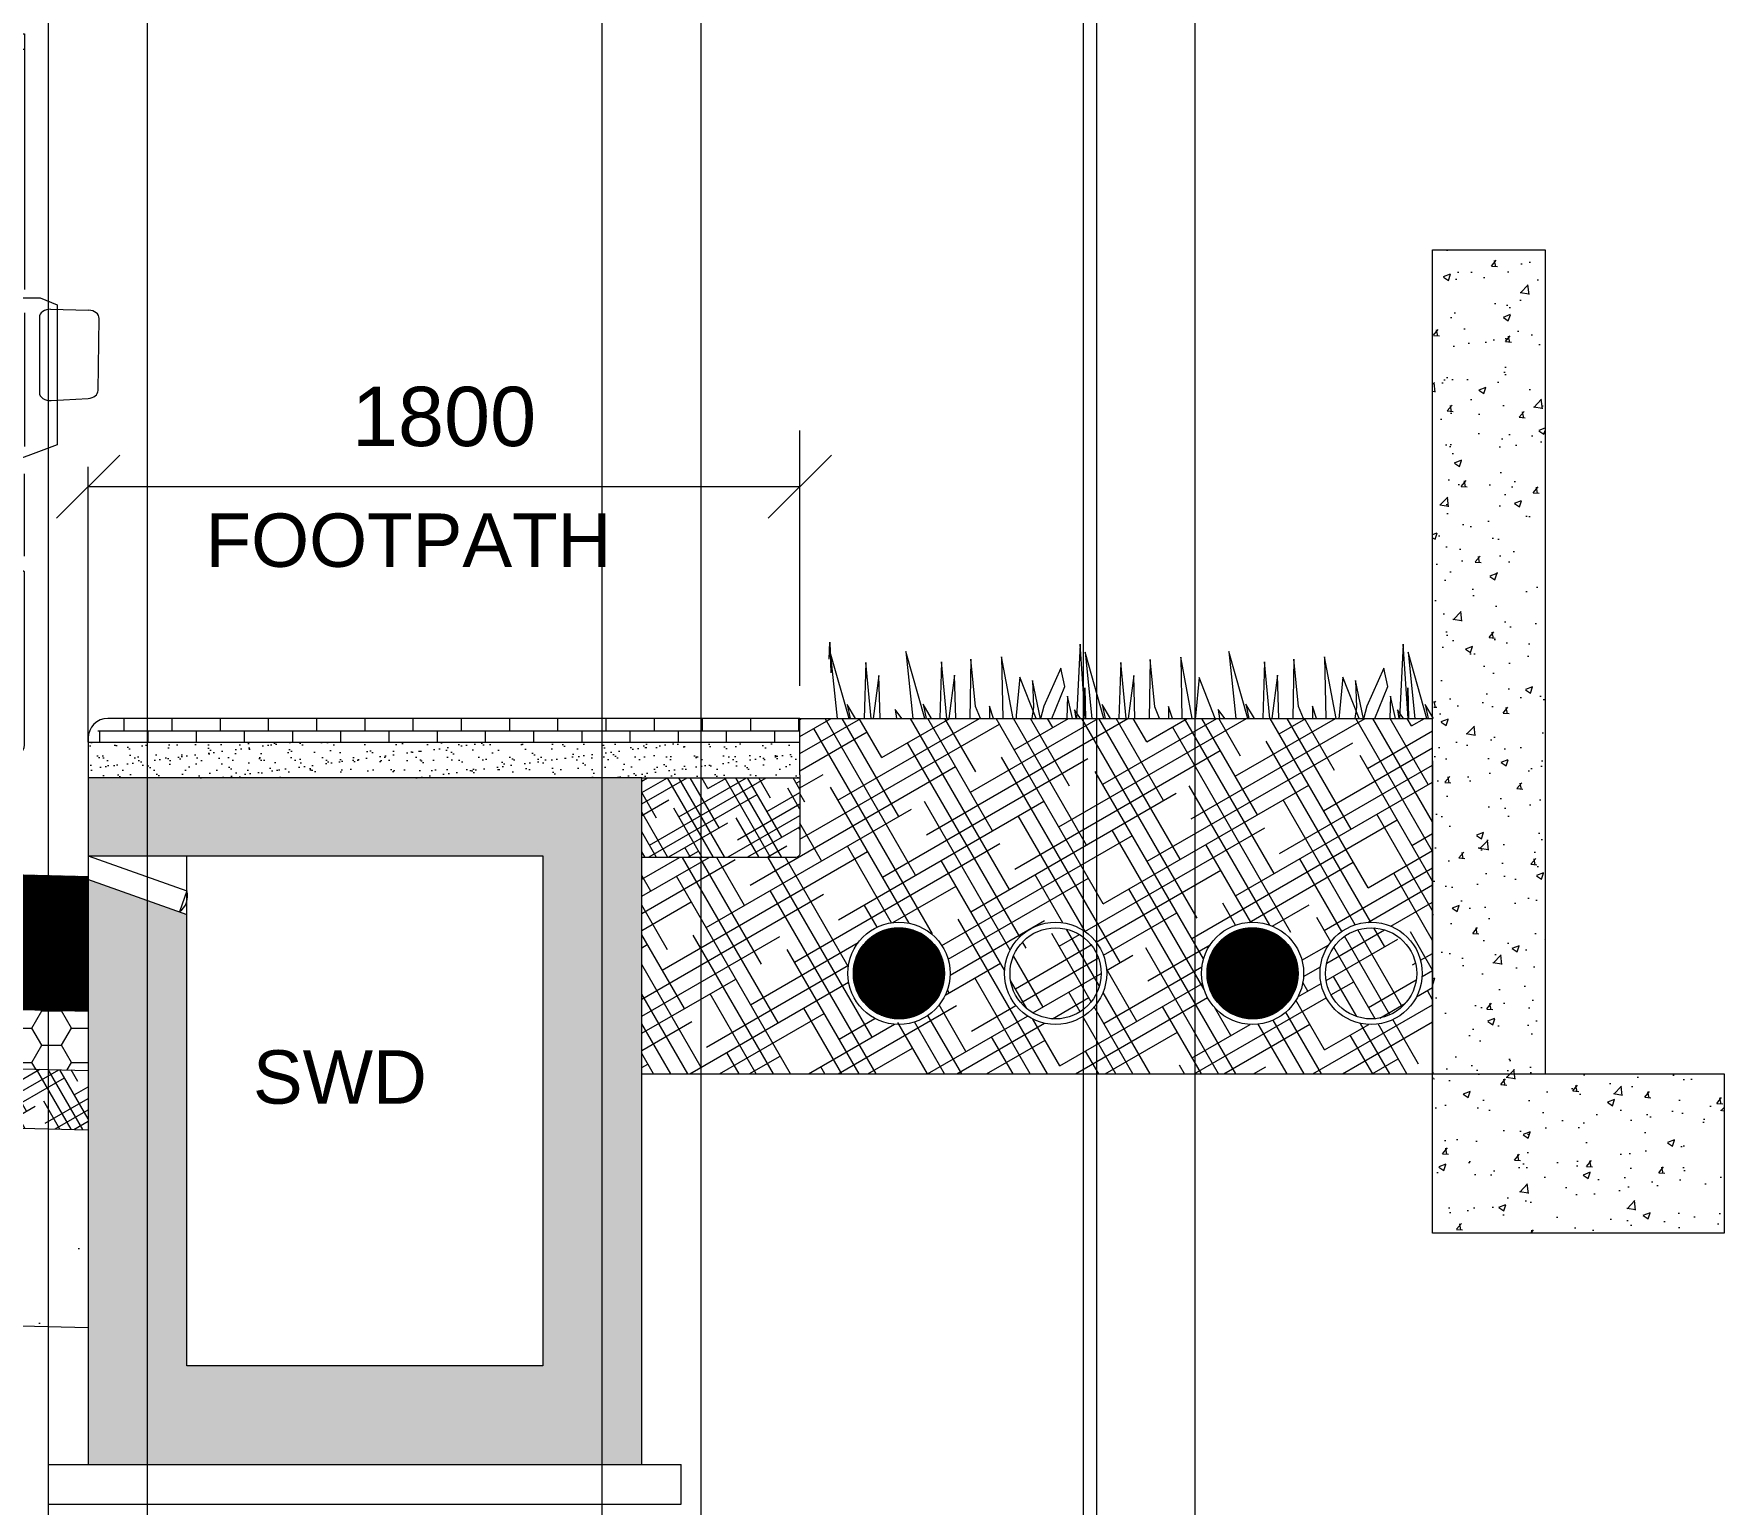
# Model space of a CAD drawing. Header units: inches. Extents: x 1863003 to 1881330, y 133141 to 515800.
# Drawn here: x 1875605 to 1879880, y 178677 to 182396 of the extents above; entities that cross this region are included whole.
import ezdxf

# ---------------------------------------------------------------- set-up
doc = ezdxf.new("R2010")
doc.units = ezdxf.units.IN
doc.header["$MEASUREMENT"] = 0
doc.layers.get('0').update_dxf_attribs({"color": 4, "linetype": 'ELEC_LINE', "lineweight": 13})
doc.layers.get('Defpoints').update_dxf_attribs({"lineweight": 13})
for name, color, linetype, lineweight in [('DIM', 7, 'Continuous', 13), ('DIMEN', 7, 'Continuous', 13), ('HATCH', 252, 'Continuous', 13)]:
    doc.layers.add(name, color=color, linetype=linetype, lineweight=lineweight)
doc.styles.add('ARIAL', font='arial.ttf')
doc.styles.get("Standard").update_dxf_attribs({"font": 'romans.shx'})
doc.linetypes.add('ELEC_LINE', pattern='A,12.7,-5.08,["EL",Standard,S=2.54,R=0,X=-2.54,Y=-1.27],-5.08', length=22.86)
doc.dimstyles.get("Standard").update_dxf_attribs({"dimtxt": 180, "dimasz": 160, "dimexe": 50, "dimexo": 50, "dimgap": 100, "dimtad": 1, "dimdec": 0, "dimzin": 0, "dimdsep": 46, "dimtxsty": 'ARIAL', "dimcen": 0.09, "dimclrd": 256, "dimclre": 256, "dimclrt": 256, "dimadec": 0, "dimazin": 0, "dimtm": 1e-09, "dimtfac": 1, "dimtdec": 0, "dimtofl": 0, "dimtmove": 0, "dimatfit": 3, "dimfxl": 0, "dimtolj": 1, "dimtzin": 0, "dimlwd": 9, "dimlwe": -1, "dimarcsym": 0})

# ---------------------------------------------------------------- blocks, each defined once
blk = doc.blocks.new('A$C9c4fc737')
at = {"color": 8, "linetype": 'Continuous'}
for p, q in [((10.81007140269503, 147.2526909448789), (134.6093052432407, 147.2526909448789)), ((10.81007140269503, 147.2526909448789), (10.81007140269503, 101.3151259922306)), ((134.6093052432407, 147.2526909448789), (134.6093052432407, 101.3151259922306)), ((10.81007140269503, 144.514640566078), (134.6093052432407, 144.514640566078)), ((15.30168826063164, 144.514640566078), (15.30168826063164, 101.3151259922306)), ((130.1176883853041, 144.514640566078), (130.1176883853041, 101.3151259922306)), ((49.37210274743848, 111.5411098843906), (50.79670752352104, 113.2288923030719)), ((50.79670752352104, 113.2288923030719), (94.62266912241466, 113.2288923030719)), ((94.62266912241466, 113.2288923030719), (96.04727389849722, 111.5411098843906)), ((25.80307572381571, 109.3900817960384), (27.35668485541828, 109.827034364338)), ((34.43398321326822, 110.7369727246114), (27.35668485541828, 109.827034364338)), ((34.43398321326822, 110.7369727246114), (49.37210274743848, 111.3052707503666)), ((96.04727389849722, 111.5411098843906), (49.37210274743848, 111.5411098843906)), ((49.37210274743848, 109.8533274657675), (49.37210274743848, 111.5411098843906)), ((49.37210274743848, 109.8533274657675), (96.04727389849722, 109.8533274657675)), ((96.04727389849722, 109.8533274657675), (96.04727389849722, 111.5411098843906)), ((110.9853934326675, 110.7369727246114), (96.04727389849722, 111.3052707503666)), ((110.9853934326675, 110.7369727246114), (118.0626917905174, 109.827034364338)), ((119.61630092212, 109.3900817960384), (118.0626917905174, 109.827034364338)), ((34.43398321326822, 106.3074698892306), (62.33875959576108, 107.3690646428731)), ((62.33875959576108, 107.3690646428731), (83.08061705017462, 107.3690646428731)), ((110.9853934326675, 106.3074698892306), (83.08061705017462, 107.3690646428731)), ((24.28094782587141, 104.5324804893462), (27.35668485541828, 105.397531528899)), ((34.43398321326822, 106.3074698892306), (27.35668485541828, 105.397531528899)), ((110.9853934326675, 106.3074698892306), (118.0626917905174, 105.397531528899)), ((121.1384288200643, 104.5324804893462), (118.0626917905174, 105.397531528899)), ((16.43742453190498, 59.91248832049314), (19.42990541039035, 102.8634112855652)), ((26.83855356904678, 100.9396588809323), (51.62170779658481, 101.9094344811165)), ((51.62170779658481, 101.9094344811165), (93.79766884911805, 101.9094344811165)), ((118.5808230768889, 100.9396588809323), (93.79766884911805, 101.9094344811165)), ((128.9819521140307, 59.91248832049314), (125.9894712353125, 102.8634112855652)), ((6.952321232063696, 97.76593348762253), (3.229055353207514, 97.76593348762253)), ((7.944666502531618, 99.78624497377314), (4.911538634914905, 98.57299382670317)), ((4.911538634914905, 98.57299382670317), (4.911538634914905, 73.39803252520505)), ((13.60650518885814, 99.78624497377314), (7.944666502531618, 99.78624497377314)), ((15.22417338495143, 98.74541201052489), (13.60650518885814, 99.78624497377314)), ((19.14299576473422, 98.74541201052489), (15.22417338495143, 98.74541201052489)), ((21.52414408815093, 72.39246372279013), (23.11087843985297, 98.12731148838066)), ((123.8952325577848, 72.39246372279013), (122.3084982060827, 98.12731148838066)), ((126.2763808809686, 98.74541201052489), (130.1952032609843, 98.74541201052489)), ((130.1952032609843, 98.74541201052489), (131.8128714570776, 99.78624497377314)), ((131.8128714570776, 99.78624497377314), (137.4747101434041, 99.78624497377314)), ((137.4747101434041, 99.78624497377314), (140.5078380110208, 98.57299382670317)), ((139.3317480962723, 97.75002095242962), (146.1434926723596, 97.58522068039747)), ((140.5078380110208, 98.57299382670317), (140.5078380110208, 73.39803252520505)), ((1.260551386745647, 93.71527845913079), (1.260551386745647, 96.28955551289255)), ((8.920825198292732, 93.71527845913079), (8.920825198292732, 96.28955551289255)), ((10.81007140269503, 97.14353605674114), (10.81007140269503, 73.11245732830139)), ((15.30168826063164, 97.14353605674114), (15.30168826063164, 74.19216890487587)), ((130.1176883853041, 97.14353605674114), (130.1176883853041, 74.19216890487587)), ((134.6093052432407, 97.14353605674114), (134.6093052432407, 73.11245732830139)), ((137.2997770148795, 96.27441052539507), (137.2997770148795, 82.8046028696117)), ((147.8633633202408, 83.18633028503973), (148.0484157337341, 96.09373613906791)), ((3.229055353207514, 92.2389004844008), (6.952321232063696, 92.2389004844008)), ((0.2822680084500462, 88.11550049768994), (0, 81.6939033070812)), ((6.885636833729222, 89.48991626466159), (2.279984229011461, 89.54305841011228)), ((8.823859706986696, 88.01371297822334), (8.823859706986696, 76.04331767233089)), ((0.7474576199892908, 75.90110675262986), (0, 81.6939033070812)), ((139.4252597675659, 81.33292674750555), (146.051951929694, 81.73052827722859)), ((40.45865266723558, 77.68533015169669), (26.34564223280177, 76.88612957298756)), ((58.4318889528513, 77.0992463597795), (40.45865266723558, 77.68533015169669)), ((62.54096812033094, 71.12318662443431), (51.01508222310804, 77.34109875315335)), ((82.51802576519549, 77.68533015169669), (68.4050153309945, 76.88612957298756)), ((102.0383846617769, 77.04879670945229), (82.51802576519549, 77.68533015169669)), ((104.6003412182909, 71.12318662443431), (93.07445532130077, 77.34109875315335)), ((6.855355740757659, 74.5669396976009), (2.706808069488034, 74.5669396976009)), ((4.911538634914905, 73.39803252520505), (17.06051128986292, 68.85562026500702)), ((21.52414408815093, 72.39246372279013), (49.80183107615449, 72.94306334503926)), ((49.80183107615449, 72.94306334503926), (95.61754556978121, 72.94306334503926)), ((123.8952325577848, 72.39246372279013), (95.61754556978121, 72.94306334503926)), ((140.5078380110208, 73.39803252520505), (128.3588653560728, 68.85562026500702)), ((44.74661796330474, 71.12318662443431), (57.89017205638811, 71.12318662443431)), ((100.672758682631, 71.12318662443431), (87.52920458931476, 71.12318662443431)), ((10.81007140269503, 53.40037574415328), (10.81007140269503, 68.16311544529162)), ((84.58169729192741, 69.30330990388757), (25.45694932248443, 69.30330990388757)), ((60.83767935400829, 69.30330990388757), (119.9624273234513, 69.30330990388757)), ((134.6093052432407, 53.40037574415328), (134.6093052432407, 68.16311544529162)), ((14.1265368165914, 58.36804228380788), (14.94026613910682, 45.14494079392171)), ((16.09294749516994, 59.91248832049314), (129.3264291507658, 59.91248832049314)), ((23.01603383524343, 58.50492512102937), (122.4033428104594, 58.50492512102937)), ((131.2928398293443, 58.36804228380788), (130.4791105068289, 45.14494079392171)), ((23.01603383524343, 56.70389381982386), (64.2195695808623, 56.70389381982386)), ((23.01603383524343, 54.90286251861835), (62.65458538127132, 54.90286251861835)), ((72.70968832285143, 51.27113444113638), (72.70968832285143, 56.78345282335067)), ((122.4033428104594, 56.70389381982386), (81.1998070650734, 56.70389381982386)), ((122.4033428104594, 54.90286251861835), (82.76479126466438, 54.90286251861835)), ((14.42386939167045, 53.53638793766731), (10.81007140269503, 50.56138734007254)), ((23.01603383524343, 53.10183121741284), (61.81956115923822, 53.10183121741284)), ((122.4033428104594, 53.10183121741284), (83.59981548669748, 53.10183121741284)), ((130.9955072542652, 53.53638793766731), (134.6093052432407, 50.56138734007254)), ((10.81007140269503, 19.41215215518605), (10.81007140269503, 50.56138734007254)), ((23.01603383524343, 51.30079991614912), (61.54942669160664, 51.30079991614912)), ((23.01603383524343, 49.4997686149436), (61.80213106749579, 49.4997686149436)), ((72.70968832285143, 51.27113444113638), (66.34461131924763, 48.51497525000013)), ((72.70968832285143, 51.27113444113638), (79.07476532668807, 48.51497525000013)), ((122.4033428104594, 49.4997686149436), (83.6172455784399, 49.4997686149436)), ((122.4033428104594, 51.30079991614912), (83.86994995432906, 51.30079991614912)), ((134.6093052432407, 19.41215215518605), (134.6093052432407, 50.56138734007254)), ((23.01603383524343, 47.69873731373809), (62.61687075579539, 47.69873731373809)), ((23.01603383524343, 45.89770601253258), (64.1527073616162, 45.89770601253258)), ((122.4033428104594, 45.89770601253258), (81.26666928408667, 45.89770601253258)), ((122.4033428104594, 47.69873731373809), (82.80250589014031, 47.69873731373809)), ((23.01603383524343, 44.09667471132707), (122.4033428104594, 44.09667471132707)), ((34.84683989058249, 39.77323140465887), (18.75923893414438, 39.77323140465887)), ((126.5462891496718, 42.32832096831407), (18.87308749626391, 42.32832096831407)), ((36.73949882644229, 40.76687734609004), (34.84683989058249, 39.77323140465887)), ((36.73949882644229, 40.76687734609004), (108.6798778192606, 40.76687734609004)), ((108.6798778192606, 40.76687734609004), (110.5725367553532, 39.77323140465887)), ((110.5725367553532, 39.77323140465887), (126.6601377117913, 39.77323140465887)), ((34.84683989058249, 37.9278889420093), (18.75923893414438, 37.9278889420093)), ((39.78912425111048, 37.50204068142921), (105.6302523948252, 37.50204068142921)), ((110.5725367553532, 37.9278889420093), (126.6601377117913, 37.9278889420093)), ((12.51346444524825, 26.79352200578433), (12.51346444524825, 34.01561733672861)), ((130.1500066772569, 36.08254647935973), (15.2693699686788, 36.08254647935973)), ((21.36387931858189, 33.89215347677236), (36.6879188392777, 33.89215347677236)), ((49.98811137885787, 36.08254647935973), (49.98811137885787, 24.72659286309499)), ((64.75085108005442, 34.09525459655561), (64.75085108005442, 31.5401650328422)), ((64.75085108005442, 34.09525459655561), (80.66852556588128, 34.09525459655561)), ((80.66852556588128, 34.09525459655561), (80.66852556588128, 31.5401650328422)), ((95.43126526707783, 36.08254647935973), (95.43126526707783, 24.72659286309499)), ((124.0554973273538, 33.89215347677236), (108.731457806658, 33.89215347677236)), ((132.9059122006875, 26.79352200578433), (132.9059122006875, 34.01561733672861)), ((18.60797379491851, 28.1803650741349), (18.60797379491851, 31.82522433414124)), ((22.54498166893609, 31.52994877216406), (22.54498166893609, 28.47564063605387)), ((23.72608400485478, 32.41577552404488), (36.29421808989719, 32.41577552404488)), ((37.47532042581588, 31.52994877216406), (37.47532042581588, 28.47564063605387)), ((39.44382436270826, 31.82522433414124), (39.44382436270826, 28.1803650741349)), ((64.75085108005442, 31.5401650328422), (80.66852556588128, 31.5401650328422)), ((105.9755522829946, 31.82522433414124), (105.9755522829946, 28.1803650741349)), ((107.9440562201198, 31.52994877216406), (107.9440562201198, 28.47564063605387)), ((121.6932926410809, 32.41577552404488), (109.1251585558057, 32.41577552404488)), ((122.8743949769996, 31.52994877216406), (122.8743949769996, 28.47564063605387)), ((126.8114028510172, 28.1803650741349), (126.8114028510172, 31.82522433414124)), ((36.29421808989719, 27.58981388423126), (23.72608400485478, 27.58981388423126)), ((109.1251585558057, 27.58981388423126), (121.6932926410809, 27.58981388423126)), ((130.1500066772569, 24.72659286309499), (15.2693699686788, 24.72659286309499)), ((15.2693699686788, 24.72659286309499), (15.2693699686788, 20.89395851764129)), ((20.84116376377642, 20.89395851764129), (20.84116376377642, 24.72659286309499)), ((36.6879188392777, 26.11343593144557), (21.36387931858189, 26.11343593144557)), ((55.47682229336351, 24.72659286309499), (55.47682229336351, 21.88760445907246)), ((58.50507659092546, 24.72659286309499), (63.61525571835227, 19.75836315599736)), ((86.91430005477741, 24.72659286309499), (81.80412092758343, 19.75836315599736)), ((89.94255435257219, 24.72659286309499), (89.94255435257219, 21.88760445907246)), ((108.731457806658, 26.11343593144557), (124.0554973273538, 26.11343593144557)), ((124.5782128821593, 20.89395851764129), (124.5782128821593, 24.72659286309499)), ((130.1500066772569, 24.72659286309499), (130.1500066772569, 20.89395851764129)), ((55.47682229336351, 21.88760445907246), (61.42517894948833, 21.88760445907246)), ((89.94255435257219, 21.88760445907246), (83.99419769644737, 21.88760445907246)), ((15.2693699686788, 20.89395851764129), (20.84116376377642, 20.89395851764129)), ((63.61525571835227, 19.75836315599736), (81.80412092758343, 19.75836315599736)), ((66.09734272304922, 17.34522301255492), (64.79634029022418, 18.61008648894494)), ((79.32203392288648, 17.34522301255492), (80.62303635571152, 18.61008648894494)), ((130.1500066772569, 20.89395851764129), (124.5782128821593, 20.89395851764129)), ((63.23672393104061, 17.34522301255492), (13.56597692635842, 17.34522301255492)), ((16.29878231720068, 17.34522301255492), (16.29878231720068, 5.279522295284551)), ((30.68299023108557, 17.34522301255492), (30.68299023108557, 5.279522295284551)), ((49.79884548531845, 14.64818402868696), (30.87225612485781, 15.35793112969259)), ((49.79884548531845, 17.34522301255492), (49.79884548531845, 13.93843692768132)), ((53.20563157019205, 13.93843692768132), (53.20563157019205, 17.34522301255492)), ((56.61241765506566, 13.93843692768132), (56.61241765506566, 17.34522301255492)), ((79.32203392288648, 17.34522301255492), (66.09734272304922, 17.34522301255492)), ((82.18265271466225, 17.34522301255492), (131.8533997195773, 17.34522301255492)), ((88.80695899087004, 13.93843692768132), (88.80695899087004, 17.34522301255492)), ((92.21374507574365, 13.93843692768132), (92.21374507574365, 17.34522301255492)), ((95.62053116061725, 17.34522301255492), (95.62053116061725, 13.93843692768132)), ((95.62053116061725, 14.64818402868696), (114.5471205210779, 15.35793112969259)), ((114.7363864146173, 17.34522301255492), (114.7363864146173, 5.279522295284551)), ((129.120594328735, 17.34522301255492), (129.120594328735, 5.279522295284551)), ((14.51846541743726, 12.32884671847569), (14.51846541743726, 14.95200559473597)), ((14.51846541743726, 14.95200559473597), (16.29878231720068, 14.95200559473597)), ((16.29878231720068, 12.32884671847569), (14.51846541743726, 12.32884671847569)), ((49.79884548531845, 13.93843692768132), (56.61241765506566, 13.93843692768132)), ((56.61241765506566, 14.64818402868696), (88.80695899087004, 14.64818402868696)), ((95.62053116061725, 13.93843692768132), (88.80695899087004, 13.93843692768132)), ((130.9009112284984, 14.95200559473597), (129.120594328735, 14.95200559473597)), ((129.120594328735, 12.32884671847569), (130.9009112284984, 12.32884671847569)), ((130.9009112284984, 12.32884671847569), (130.9009112284984, 14.95200559473597)), ((17.13803700078279, 2.335416865476873), (16.29878231720068, 5.279522295284551)), ((29.84373554773629, 2.335416865476873), (30.68299023108557, 5.279522295284551)), ((115.5756410981994, 2.335416865476873), (114.7363864146173, 5.279522295284551)), ((128.2813396451529, 2.335416865476873), (129.120594328735, 5.279522295284551)), ((25.99373464658856, 0), (20.98803790193051, 0)), ((119.4256419993471, 0), (124.4313387440052, 0))]:
    blk.add_line(p, q, dxfattribs=at)
for centre, major_axis, ratio, start_param, end_param in [((29.25901510962285, 102.478203024657), (9.842519685239607, 8.685140878007128e-10), 0.7499999999976008, 1.929566996875606, 3.089386062538172), ((116.1603615363128, 102.478203024657), (-9.842519684983525, 1.044730263928248e-10), 0.7500000000071224, 3.193799244538609, 4.353618310236004), ((27.04569937568158, 99.00297738978406), (7.874015865556987, 4.652433814187923e-10), 0.749999999989869, 1.929566996891334, 3.089386062563803), ((118.3736772702541, 99.00297738978406), (7.874015865300907, 2.987938476012848e-10), 0.7500000000017711, 0.0522065908974827, 1.212025656613489), ((27.04368367418647, 97.99091361893807), (-3.937007932723968, 2.312929198222416e-10), 0.7500000000002759, -1.51866967777492, -0.04620985496934704), ((118.3756929717492, 97.99091361893807), (3.937007932723968, 2.312929198222416e-10), 0.7500000000002759, 0.04620985496934704, 1.51866967777492), ((3.229055353207514, 96.28955551289255), (1.968503966461868, 1.285005698369486e-10), 0.749999999940861, 1.570796326745938, 3.141592653502755), ((6.952321232063696, 96.28955551289255), (1.968503966229037, 2.706370932071493e-10), 0.7500000000295695, -1.833113660865138e-10, 1.570796326691784), ((139.2682809811085, 96.27441052539507), (1.968503966229037, 2.497819467660958e-10), 0.7500000000498698, 1.538549444250816, 3.141592653420608), ((146.0800255571958, 96.10961025336292), (1.968503966183297, 2.493730358322635e-11), 0.7500000000660637, -0.01075227378542487, 1.538549444454071), ((3.229055353207514, 93.71527845913079), (-1.968503966461867, 1.285010069326342e-10), 0.749999999940861, 8.703793241693347e-11, 1.570796326843855), ((6.952321232063696, 93.71527845913079), (-1.968503966229037, 2.706379673985203e-10), 0.7500000000295695, 1.570796326898009, 3.141592653773105), ((2.249703136039898, 88.06685512361582), (-1.968503966359715, 8.40328508991271e-12), 0.750000000003175, 4.697005578532028, 6.250230209543837), ((6.855355740757659, 88.01371297822334), (1.968503966229036, 1.260290043539562e-11), 0.7500000000233307, -8.536282791737904e-12, 1.55541292493321), ((139.2682809811085, 82.8046028696117), (-1.968503966229037, 3.625980915698539e-10), 0.7500000000340206, 2.455997627492934e-10, 1.650626312817779), ((145.8949731434695, 83.20220439933473), (-1.968503966415619, 5.900497841098077e-11), 0.749999999960756, 1.65062631257587, 3.130840379860985), ((6.855355740757659, 76.04331767233089), (-1.968503966229037, 2.706379673985203e-10), 0.7500000000295695, 1.570796326898009, 3.141592653773105), ((2.706808069488034, 76.04331767233089), (-1.968503966271369, 1.554073060315424e-10), 0.7500000000134409, 0.09647377531102164, 1.570796326854107), ((25.45694932248443, 72.25606585340574), (-3.937007932715591, 4.113186456186132e-10), 0.7499999999952969, -0.0462098548890495, 1.570796326873253), ((119.9624273234513, 72.25606585340574), (3.937007932493279, 1.217947525238363e-11), 0.7500000000376474, 4.71238898038237, 6.329395162203811), ((72.70968832285143, 64.59174372506095), (-1.996488246135414, 7.963933390907697e-11), 0.7499999999416898, 3.141592653642979, 9.424777960822565), ((16.09294749516994, 58.43611034576315), (-1.968503966311554, 7.931594072135041e-11), 0.7499999999981304, -1.570796326764677, 0.04612111607132863), ((129.3264291507658, 58.43611034576315), (1.968503966311554, 7.931637781703598e-11), 0.7499999999981303, -0.04612111607132863, 1.570796326764677), ((18.87308749626391, 45.28107691783225), (3.937007932612698, 2.218595207314196e-10), 0.750000000014898, 3.187713769531352, 4.712388980342426), ((126.5462891496718, 45.28107691783225), (-3.937007932612698, 2.218595207314196e-10), 0.750000000014898, 1.570796326837161, 3.095471537648233), ((15.2693699686788, 34.01561733672861), (-2.755905523430556, 1.92061759289608e-10), 0.7500000000211212, -1.570796326742628, 9.29212262690271e-11), ((21.36387931858189, 31.82522433414124), (2.755905523663387, 2.070767827158106e-10), 0.7499999999577579, 1.570796326738543, 3.141592653489607), ((36.6879188392777, 31.82522433414124), (2.755905523430556, 1.920617592896081e-10), 0.7500000000211212, -9.29212262690271e-11, 1.570796326742629), ((108.731457806658, 31.82522433414124), (2.755905523663387, 2.070767827158106e-10), 0.7499999999577579, 1.570796326738543, 3.141592653489607), ((124.0554973273538, 31.82522433414124), (-2.755905523663387, 2.070761707818574e-10), 0.7499999999577578, 3.141592653689979, 4.712388980441044), ((130.1500066772569, 34.01561733672861), (2.755905523430556, 1.920617592896081e-10), 0.7500000000211212, -9.29212262690271e-11, 1.570796326742629), ((23.72608400485478, 31.52994877216406), (-1.181102335918695, 8.643329318177971e-11), 0.7499999999507175, -1.570796326740012, 9.757350483141636e-11), ((36.29421808989719, 31.52994877216406), (1.181102335918695, 8.643276866697656e-11), 0.7499999999507176, -9.757283869760158e-11, 1.570796326740012), ((109.1251585558057, 31.52994877216406), (1.181102335685864, 7.88954909307304e-11), 0.7500000000985649, 1.570796326744798, 3.141592653500728), ((121.6932926410809, 31.52994877216406), (-1.181102335918695, 4.780339471246399e-10), 0.7499999999507175, 3.141592654129441, 4.712388980688242), ((21.36387931858189, 28.1803650741349), (-2.755905523663387, 1.51967234757395e-10), 0.7499999999788789, 7.352318753817144e-11, 1.570796326836253), ((23.72608400485478, 28.47564063605387), (1.181102335918694, 2.194790955646965e-10), 0.7499999999014352, 3.141592653342025, 4.71238898024532), ((36.29421808989719, 28.47564063605387), (-1.181102335918695, 2.194790955646966e-10), 0.7499999999014348, 1.570796326934266, 3.14159265383756), ((36.6879188392777, 28.1803650741349), (-2.755905523430556, 2.471713072433679e-10), 0.7500000000422421, 1.570796326862162, 3.141592653709377), ((108.731457806658, 28.1803650741349), (-2.755905523663387, 1.51967234757395e-10), 0.7499999999788789, 7.352318753817144e-11, 1.570796326836253), ((109.1251585558057, 28.47564063605387), (1.181102335685864, 5.415019381187713e-11), 0.7500000000492826, 3.141592653528663, 4.712388980350305), ((121.6932926410809, 28.47564063605387), (1.181102335918695, 3.449876202269198e-10), 0.7499999999014351, 4.712388980165622, 6.283185306790133), ((124.0554973273538, 28.1803650741349), (2.755905523663387, 1.51967234757395e-10), 0.7499999999788789, 4.712388980343333, 6.283185307106063), ((15.2693699686788, 26.79352200578433), (2.755905523430556, 2.471713072433679e-10), 0.7500000000422421, 3.141592653470209, 4.712388980317423), ((130.1500066772569, 26.79352200578433), (-2.755905523430556, 2.471713072433679e-10), 0.7500000000422421, 1.570796326862162, 3.141592653709377), ((13.56597692635842, 19.41215215518605), (-2.755905523663387, 2.070761707818574e-10), 0.7499999999577578, 1.001854155191495e-10, 1.570796326851251), ((131.8533997195773, 19.41215215518605), (2.755905523663387, 2.070767827158106e-10), 0.7499999999577579, 4.712388980328336, 6.283185307079401), ((20.98803790193051, 2.952755949518178), (-3.937007932812566, 1.456588815042779e-10), 0.7499999999768232, 0.2106260617996123, 1.570796326822644), ((25.99373464658856, 2.952755949518178), (3.937007932812566, 1.45659755695649e-10), 0.7499999999768232, 4.712388980356941, 6.072559245379972), ((119.4256419993471, 2.952755949518178), (-3.937007932812566, 1.456588815042779e-10), 0.7499999999768232, 0.2106260617996123, 1.570796326822644), ((124.4313387440052, 2.952755949518178), (3.937007932812566, 1.45659755695649e-10), 0.7499999999768232, 4.712388980356941, 6.072559245379972)]:
    blk.add_ellipse(centre, major_axis=major_axis, ratio=ratio, start_param=start_param, end_param=end_param, dxfattribs=at)
blk.add_ellipse((72.70968832285143, 51.27113444113638), major_axis=(7.349757843185215, 3.855910155033785e-11), ratio=0.749999999976241, dxfattribs=at)
blk = doc.blocks.new('_Oblique')
at = {"color": 0, "linetype": 'ByBlock', "lineweight": -2}
blk.add_line((-0.5, -0.5), (0.5, 0.5), dxfattribs=at)
blk = doc.blocks.new('*D315')
at = {"layer": 'Defpoints', "color": 0, "ltscale": 0.02}
for p in [(1875742.303417261, 181250.381289502), (1875742.303417261, 181149.7316733414), (1877542.303417261, 181149.7316733414)]:
    blk.add_point(p, dxfattribs=at)
at = {"layer": 'DIMEN', "ltscale": 0.02}
for p, q in [((1875742.303417261, 181199.7316733414), (1875742.303417261, 181300.381289502)), ((1877542.303417261, 181199.7316733414), (1877542.303417261, 181300.381289502))]:
    blk.add_line(p, q, dxfattribs=at)
at = {"layer": 'DIMEN', "lineweight": 9, "ltscale": 0.02}
blk.add_line((1877542.303417261, 181250.381289502), (1875742.303417261, 181250.381289502), dxfattribs=at)
at = {"layer": 'DIMEN', "lineweight": 9, "ltscale": 0.02, "xscale": 160, "yscale": 160, "zscale": 160, "rotation": 180}
blk.add_blockref('_Oblique', (1875742.303417261, 181250.381289502), dxfattribs=at)
at = {"layer": 'DIMEN', "lineweight": 9, "ltscale": 0.02, "xscale": 160, "yscale": 160, "zscale": 160}
blk.add_blockref('_Oblique', (1877542.303417261, 181250.381289502), dxfattribs=at)
at = {"layer": 'DIMEN', "ltscale": 0.02, "insert": (1876642.303417261, 181426.9672376603), "char_height": 150, "attachment_point": 5, "style": 'ARIAL'}
blk.add_mtext('\\A1;1800', dxfattribs=at)

msp = doc.modelspace()

# ---------------------------------------------------------------- hatches: boundary and pattern name
at = {"layer": 'DIM', "linetype": 'Continuous'}
h = msp.add_hatch(dxfattribs=at)
h.set_pattern_fill('AR-CONC')
h.set_pattern_definition([(49.99999999999999, (-350.0000000002328, -331764.8520214898), (182.184668996004, -15.93908553890309), [19.05, -209.55]), (355, (-350.0000000002328, -331764.8520214898), (-35.24342142496934, 191.0568452390351), [15.24, -167.64058417]), (100.4514447, (-334.8179930001497, -331766.1802749897), (146.9412470903533, 175.1177519121951), [16.19000879999999, -178.0902445999999]), (46.18420000000001, (-350.0000000002328, -331714.0520214898), (271.0790408921299, -42.04232793272715), [28.575, -314.325]), (96.63555760999992, (-327.410100000212, -331717.5555214898), (237.404134051503, 247.4261245977215), [24.28502314, -267.13560816]), (351.1841511700001, (-350.0000000002328, -331714.0520214898), (237.404134064977, 247.4261245855326), [22.85996707, -251.45973192]), (21, (-324.600000000326, -331726.7520214898), (151.6143912691325, -102.2651981870876), [19.05, -209.55]), (326.0000000000001, (-324.600000000326, -331726.7520214898), (61.80202834764707, 184.1879661223193), [15.24, -167.64]), (71.45144499999999, (-311.9654674001504, -331735.2741213898), (213.4164192787161, 81.92276888590524), [16.1900088, -178.0899376]), (37.50000000000001, (-350.0000000002328, -331764.8520214898), (3.088603250591817, 84.55503887315311), [0, -165.608, 0, -170.18, 0, -168.275]), (7.499999999999999, (-350.0000000002328, -331764.8520214898), (66.81966251030575, 100.1805748181195), [0, -97.02799999999999, 0, -161.798, 0, -64.135]), (327.5, (-406.6420000002254, -331764.8520214898), (135.5905951668714, -5.728743992673444), [0, -63.5, 0, -198.12, 0, -262.89]), (317.5, (-432.0420000001322, -331764.8520214898), (148.129181386018, 25.42649103333303), [0, -82.55, 0, -131.572, 0, -186.69])])
h.paths.add_polyline_path([(1879426.772564989, 181849.2914783017), (1879142.303417261, 181849.2914783017), (1879142.303417261, 180720.5585611454), (1879148.777303586, 180790.8688737158), (1879142.303417261, 180568.8091219472), (1879142.303417261, 179765.3034719374), (1879426.772564989, 179765.3034719374)])
h.paths.add_polyline_path([(1879879.828695668, 179765.3034719374), (1879142.303417261, 179765.3034719374), (1879142.303417261, 179362.8812762565), (1879879.828695668, 179362.8812762565)])
h = msp.add_hatch(dxfattribs=at)
h.set_pattern_fill('AR-BRSTD', scale=0.6)
h.set_pattern_definition([(0, (-150.0000000002328, -331657.2415397169), (0, 40.64508), []), (90, (-150.0000000002328, -331657.2415397169), (-60.95999999999999, 40.64508), [40.64508, -40.64508])])
h.paths.add_polyline_path([(1875742.303417261, 180604.3960076448), (1875792.303417261, 180664.3960076448), (1877542.303417261, 180664.3960076448), (1877542.303417261, 180604.3960076448)])
at = {"layer": 'DIM', "linetype": 'Continuous', "ltscale": 0.02}
h = msp.add_hatch(dxfattribs=at)
h.set_pattern_fill('HOUND', color=31, scale=600, angle=30, style=0)
h.set_pattern_definition([(29.99999999999999, (0, 922.7854438018985), (111.1538105676658, 107.4759526419164), [600, -300]), (120, (0, 922.7854438018985), (42.52404735808353, -148.6538105676658), [599.9999999999997, -299.9999999999998])])
h.paths.add_polyline_path([(1879142.303417261, 180664.3960076448), (1878967.999506459, 180664.3960076448), (1878967.782690671, 180663.6085414885), (1878967.614139416, 180664.3960076448), (1878151.198251319, 180664.3960076448), (1878150.981435532, 180663.6085414885), (1878150.812884276, 180664.3960076448), (1877542.303417261, 180664.3960076448), (1877542.303417261, 180522.0064894176), (1877542.303417261, 180322.9879215421, -0.4142135623730951), (1877532.303417261, 180312.9879215421), (1877142.303417261, 180312.9879215421), (1877142.303417261, 179765.3034719374), (1879142.303417261, 179765.3034719374)])
h.paths.add_polyline_path([(1878318.212576469, 180019.6991883318, -1), (1878059.771782979, 180019.6991883318, -1)], flags=16)
h.paths.add_polyline_path([(1878304.208512552, 180019.6991883318, -1), (1878073.775846896, 180019.6991883318, -1)], flags=0)
h.paths.add_polyline_path([(1878816.322227086, 180019.6991883318, -1), (1878557.881433597, 180019.6991883318, -1)], flags=16)
h.paths.add_polyline_path([(1878802.318163169, 180019.6991883318, -1), (1878571.885497514, 180019.6991883318, -1)], flags=0)
h.paths.add_polyline_path([(1877922.045443517, 180019.6991883318, -1), (1877663.604650027, 180019.6991883318, -1)], flags=16)
h.paths.add_polyline_path([(1877908.0413796, 180019.6991883318, -1), (1877677.608713944, 180019.6991883318, -1)], flags=0)
h.paths.add_polyline_path([(1879116.135267451, 180019.6991883318, -1), (1878857.694473961, 180019.6991883318, -1)], flags=16)
h.paths.add_polyline_path([(1879102.131203534, 180019.6991883318, -1), (1878871.698537878, 180019.6991883318, -1)], flags=0)
at = {"layer": 'DIM', "linetype": 'Continuous'}
h = msp.add_hatch(dxfattribs=at)
h.set_pattern_fill('AR-SAND')
h.set_pattern_definition([(37.50000000000001, (-150.0000000002328, -331657.2415397169), (-1.600031295984046, 48.94132373293424), [0, -38.608, 0, -43.18, 0, -41.275]), (7.499999999999999, (-150.0000000002328, -331657.2415397169), (44.95232831380027, 71.68251005683543), [0, -20.828, 0, -34.798, 0, -13.335]), (327.5, (-181.2420000003185, -331657.2415397169), (79.0992370241458, 0.1437184678545762), [0, -12.7, 0, -45.72, 0, -59.69]), (317.5, (-181.2420000003185, -331657.2415397169), (76.35564524722972, 22.29293232572163), [0, -6.35, 0, -29.972, 0, -34.29])])
h.paths.add_polyline_path([(1875742.303417261, 180514.3960076447), (1875742.303417261, 180604.3960076447), (1877542.303417261, 180604.3960076448), (1877542.303417261, 180514.3960076448)])
h = msp.add_hatch(dxfattribs=at)
h.set_pattern_fill('AR-CONC', scale=10)
h.set_pattern_definition([(49.99999999999999, (-150.0000000002328, 42300.79618480057), (71.72601826007535, -6.275213498259511), [7.5, -82.5]), (355, (-150.0000000002328, 42300.79618480057), (-13.8751333613, 75.21921337000119), [6, -66]), (100.45144446, (-144.0228319002328, 42300.27325040056), (57.8508846727112, 68.94399909686294), [6.374019199999997, -70.11421119999996]), (46.18420000000001, (-150.0000000002328, 42320.79618480057), (106.7241330671572, -16.55192807930765), [11.25, -123.75]), (96.63563549, (-141.1063255002328, 42319.41685410056), (93.46619456742283, 97.41186007745505), [9.5610342, -105.171376]), (351.1841639899999, (-150.0000000002328, 42320.79618480057), (93.46619450547732, 97.41186002699902), [9, -99.0000001]), (21, (-140.0000000002328, 42315.79618480057), (59.69070521184616, -40.26188906653388), [7.5, -82.5]), (326.0000000000001, (-140.0000000002328, 42315.79618480057), (24.33153319215817, 72.5150045046853), [6, -66]), (71.45144474, (-135.0257746002328, 42312.44102740056), (84.02223767299711, 32.25311528063538), [6.374019000000001, -70.1142112]), (37.50000000000001, (-150.0000000002328, 42300.79618480057), (1.215985531729067, 33.28938538313115), [0, -65.19999999999999, 0, -67, 0, -66.25]), (7.499999999999999, (-150.0000000002328, 42300.79618480057), (26.30695374421486, 39.44117118823603), [0, -38.2, 0, -63.7, 0, -25.25]), (327.5, (-172.3000000002328, 42300.79618480057), (53.3822436172409, -2.255487173437976), [0, -25, 0, -78, 0, -103.5]), (317.5, (-182.3000000002328, 42300.79618480057), (58.31861693423862, 10.01049823323177), [0, -32.5, 0, -51.8, 0, -73.5])])
h.paths.add_polyline_path([(1876892.303417261, 180316.8595691962), (1876892.303417261, 179027.2474734894), (1875992.303417261, 179027.2474734894), (1875992.303417261, 180168.549551141), (1875742.303417261, 180256.7855258719), (1875742.303417261, 178777.2474734894), (1877142.303417261, 178777.2474734894), (1877142.303417261, 180514.3960076448), (1875742.303417261, 180514.3960076448), (1875742.303417261, 180316.8595691962)])
at = {"layer": 'DIM', "linetype": 'Continuous', "ltscale": 0.02}
h = msp.add_hatch(dxfattribs=at)
h.set_pattern_fill('HOUND', color=130, scale=400, angle=30, style=0)
h.set_pattern_definition([(29.99999999999999, (-150.0000000002328, -331657.2415397169), (74.10254037844388, 71.65063509461096), [400, -200]), (120, (-150.0000000002328, -331657.2415397169), (28.34936490538902, -99.10254037844388), [399.9999999999995, -199.9999999999997])])
h.paths.add_polyline_path([(1877142.303417261, 180314.3960076448), (1877142.303417261, 180514.3960076448), (1877542.303417261, 180514.3960076448), (1877542.303417261, 180485.5588773742), (1877542.303417261, 180314.3960076448)])
h = msp.add_hatch(dxfattribs=at)
h.set_pattern_fill('ANSI31')
h.set_pattern_definition([(45, (0, 922.7854438018985), (-0.08838834764831845, 0.08838834764831845), [])])
h.paths.add_polyline_path([(1877677.608713944, 180019.6991883318, 1), (1877908.0413796, 180019.6991883318, 1)])
h = msp.add_hatch(dxfattribs=at)
h.set_pattern_fill('ANSI31')
h.set_pattern_definition([(45, (894.2767835697159, 922.7854438018985), (-0.08838834764831845, 0.08838834764831845), [])])
h.paths.add_polyline_path([(1878571.885497514, 180019.6991883318, 1), (1878802.318163169, 180019.6991883318, 1)])
h = msp.add_hatch(dxfattribs=at)
h.set_pattern_fill('HONEY', color=31, scale=400, style=0)
h.set_pattern_definition([(0, (849.9999999997672, -331939.8614989777), (75, 43.30127018922193), [50, -100]), (120, (849.9999999997672, -331939.8614989777), (-74.99999999999997, 43.30127018922194), [49.99999999999997, -99.99999999999994]), (59.99999999999999, (849.9999999997672, -331939.8614989777), (1.665334536937735e-14, 86.60254037844388), [-100, 50])])
h.paths.add_polyline_path([(1875742.303417261, 179774.2427904782), (1875742.303417261, 179924.2896936925), (1873242.303417261, 179986.8133874123), (1873242.303417261, 179836.766484198)])
h = msp.add_hatch(dxfattribs=at)
h.set_pattern_fill('HOUND', color=130, scale=400, angle=30, style=0)
h.set_pattern_definition([(29.99999999999999, (849.9999999997672, -331939.8614989777), (74.10254037844388, 71.65063509461096), [400, -200]), (120, (849.9999999997672, -331939.8614989777), (28.34936490538902, -99.10254037844388), [399.9999999999998, -199.9999999999999])])
h.paths.add_polyline_path([(1875742.303417261, 179624.1958872638), (1875742.303417261, 179774.242790478), (1873242.303417261, 179836.766484198), (1873242.303417261, 179686.7195809837)])
h = msp.add_hatch(dxfattribs=at)
h.set_pattern_fill('AR-CONC', scale=50, style=0)
h.set_pattern_definition([(49.99999999999999, (849.9999999997672, -331939.8614989777), (358.6300913003767, -31.37606749129755), [37.5, -412.5]), (355, (849.9999999997672, -331939.8614989777), (-69.3756668065, 376.0960668500059), [30, -330]), (100.45144446, (879.8858404997671, -331942.4761709777), (289.254423363556, 344.7199954843147), [31.87009599999998, -350.5710559999998]), (46.18420000000001, (849.9999999997672, -331839.8614989777), (533.6206653357862, -82.75964039653827), [56.25, -618.75]), (96.63563549, (894.4683724997672, -331846.7581524777), (467.3309728371142, 487.0593003872752), [47.805171, -525.8568799999999]), (351.1841639899999, (849.9999999997672, -331839.8614989777), (467.3309725273866, 487.0593001349951), [45, -495.0000004999999]), (21, (899.9999999997672, -331864.8614989777), (298.4535260592309, -201.3094453326694), [37.5, -412.5]), (326.0000000000001, (899.9999999997672, -331864.8614989777), (121.6576659607909, 362.5750225234265), [30, -330]), (71.45144474, (924.8711269997672, -331881.6372859777), (420.1111883649855, 161.2655764031769), [31.870095, -350.571056]), (37.50000000000001, (849.9999999997672, -331939.8614989777), (6.079927658645334, 166.4469269156558), [0, -326, 0, -335, 0, -331.25]), (7.499999999999999, (849.9999999997672, -331939.8614989777), (131.5347687210743, 197.2058559411801), [0, -191, 0, -318.5, 0, -126.25]), (327.5, (738.4999999997672, -331939.8614989777), (266.9112180862045, -11.27743586718988), [0, -125, 0, -390, 0, -517.5]), (317.5, (688.4999999997672, -331939.8614989777), (291.5930846711931, 50.05249116615887), [0, -162.5, 0, -259, 0, -367.5])])
h.paths.add_polyline_path([(1875742.303417261, 179124.0395432163), (1875742.303417261, 179624.195887264), (1873242.303417261, 179686.7195809837), (1873242.303417261, 179186.5632369362)])
at = {"layer": 'HATCH', "linetype": 'Continuous', "ltscale": 0.02}
h = msp.add_hatch(dxfattribs=at)
h.set_pattern_fill('ANSI31', color=141, scale=10)
h.set_pattern_definition([(45, (849.9999999997672, -331939.8614989777), (-0.8838834764831844, 0.8838834764831844), [])])
h.paths.add_polyline_path([(1875742.303417261, 179924.2896936923), (1875742.303417261, 180264.3960076449), (1873242.303417261, 180326.9197013647), (1873242.303417261, 179986.8133874123)])

# ---------------------------------------------------------------- linework, layer by layer
at = {"color": 7, "linetype": 'Continuous', "ltscale": 0.02}
msp.add_line((1877142.303417261, 178777.2474734894), (1877142.303417261, 180514.3960076448), dxfattribs=at)
at = {"color": 8, "linetype": 'Continuous', "ltscale": 0.02}
for p in [(1875642.303417261, 502880.9297705453), (1875642.303417261, 502880.9297705453), (1875892.303417261, 502880.9297705453), (1877042.303417261, 502880.9297705453), (1877292.303417261, 500369.9108982697), (1878259.153346671, 500590.1132772009), (1878293.434488517, 500590.1132772009), (1878542.303417261, 500369.9108982697)]:
    msp.add_xline(p, (0, 1), dxfattribs=at)
at = {"color": 66, "linetype": 'Continuous', "lineweight": 9, "ltscale": 0.25, "flags": 128}
for points in [[(1877616.591858456, 180814.364547249), (1877618.102111508, 180857.1458655584), (1877620.225727341, 180779.6169711905)], [(1877666.572676037, 180664.3960076448), (1877618.906788205, 180832.1777809323), (1877636.236033431, 180664.3960076448)], [(1877858.368247645, 180664.3960076448), (1877810.348074152, 180833.4248504632), (1877827.806122247, 180664.3960076448)], [(1878263.642767376, 180664.3960076448), (1878251.130326772, 180852.0255989352), (1878241.484261379, 180664.3960076448)], [(1878311.306375936, 180664.3960076448), (1878263.640488104, 180832.1777809323), (1878280.96973333, 180664.3960076448)], [(1878675.169502785, 180664.3960076448), (1878627.149329292, 180833.4248504632), (1878644.607377386, 180664.3960076448)], [(1879080.444022516, 180664.3960076448), (1879067.931581912, 180852.0255989352), (1879058.285516519, 180664.3960076448)], [(1879128.107631076, 180664.3960076448), (1879080.441743243, 180832.1777809323), (1879097.770988469, 180664.3960076448)], [(1877722.480254041, 180664.3960076448), (1877709.334771804, 180806.0563433408), (1877704.474523166, 180664.3960076448)], [(1877914.037262786, 180664.3960076448), (1877900.776057751, 180807.3034128718), (1877895.873023192, 180664.3960076448)], [(1877998.923933035, 180664.3960076448), (1877986.602305377, 180694.8859804145), (1877974.933122354, 180814.5651548554), (1877971.89309788, 180664.3960076448)], [(1878081.499428986, 180664.3960076448), (1878052.262024213, 180820.4201377408), (1878055.324443926, 180664.3960076448)], [(1878179.563178582, 180664.3960076448), (1878212.457376559, 180744.7418623843), (1878202.559486648, 180791.5998640751), (1878159.631634673, 180695.0257142822), (1878150.981435532, 180663.6085414885), (1878130.267745235, 180760.3822501666), (1878133.339454892, 180693.0505197347), (1878128.634929145, 180664.3960076448)], [(1878367.21395394, 180664.3960076448), (1878354.068471703, 180806.0563433408), (1878349.208223066, 180664.3960076448)], [(1878451.712380436, 180664.3960076448), (1878439.894719328, 180693.6389108836), (1878428.225536305, 180813.3180853244), (1878425.210757509, 180664.3960076448)], [(1878534.558154234, 180664.3960076448), (1878505.554438165, 180819.1730682098), (1878508.592380572, 180664.3960076448)], [(1878730.838517926, 180664.3960076448), (1878717.577312891, 180807.3034128718), (1878712.674278332, 180664.3960076448)], [(1878815.725188175, 180664.3960076448), (1878803.403560516, 180694.8859804145), (1878791.734377493, 180814.5651548554), (1878788.69435302, 180664.3960076448)], [(1878898.300684126, 180664.3960076448), (1878869.063279353, 180820.4201377408), (1878872.125699066, 180664.3960076448)], [(1878996.364433721, 180664.3960076448), (1879029.258631699, 180744.7418623843), (1879019.360741788, 180791.5998640751), (1878976.432889813, 180695.0257142822), (1878967.782690671, 180663.6085414885), (1878947.069000375, 180760.3822501666), (1878950.140710032, 180693.0505197347), (1878945.436184285, 180664.3960076448)], [(1877744.931036831, 180664.3960076448), (1877741.893897304, 180772.6438531945), (1877727.612424917, 180664.3960076448)], [(1877936.407312151, 180664.3960076448), (1877933.335183251, 180773.8909227254), (1877918.889181132, 180664.3960076448)], [(1878139.900195207, 180664.3960076448), (1878098.838429986, 180769.0295840037), (1878089.311288993, 180671.6520015957), (1878088.888006864, 180664.3960076448)], [(1878389.664736731, 180664.3960076448), (1878386.627597203, 180772.6438531945), (1878372.346124816, 180664.3960076448)], [(1878592.703216766, 180664.3960076448), (1878552.130843938, 180767.7825144728), (1878542.603702945, 180670.4049320647), (1878542.253169256, 180664.3960076448)], [(1878753.208567291, 180664.3960076448), (1878750.136438391, 180773.8909227254), (1878735.690436271, 180664.3960076448)], [(1878956.701450347, 180664.3960076448), (1878915.639685126, 180769.0295840037), (1878906.112544133, 180671.6520015957), (1878905.689262004, 180664.3960076448)], [(1878231.608232888, 180664.3960076448), (1878219.08905123, 180721.0469017668), (1878217.480076646, 180664.3960076448)], [(1878261.325558355, 180699.1435837033), (1878262.835811407, 180741.9249020127), (1878264.959427241, 180664.3960076448)], [(1879048.409488028, 180664.3960076448), (1879035.89030637, 180721.0469017668), (1879034.281331785, 180664.3960076448)], [(1879078.126813495, 180699.1435837033), (1879079.637066547, 180741.9249020127), (1879081.76068238, 180664.3960076448)], [(1877683.291819359, 180664.3960076448), (1877662.217184791, 180699.2065550428), (1877669.547729949, 180664.3960076448)], [(1877799.786264417, 180664.3960076448), (1877783.655832393, 180687.1789072986), (1877787.03711716, 180664.3960076448)], [(1877875.488092993, 180664.3960076448), (1877853.658470738, 180700.4536245737), (1877861.251628817, 180664.3960076448)], [(1878032.120581787, 180664.3960076448), (1878021.485999784, 180695.7016645826), (1878021.633886549, 180664.3960076448)], [(1878252.195745529, 180664.3960076448), (1878236.948246345, 180685.9318377676), (1878240.144449437, 180664.3960076448)], [(1878328.025519258, 180664.3960076448), (1878306.95088469, 180699.2065550428), (1878314.281429848, 180664.3960076448)], [(1878484.989364214, 180664.3960076448), (1878474.778413736, 180694.4545950517), (1878474.92040939, 180664.3960076448)], [(1878616.587519557, 180664.3960076448), (1878600.457087533, 180687.1789072986), (1878603.838372299, 180664.3960076448)], [(1878692.289348133, 180664.3960076448), (1878670.459725878, 180700.4536245737), (1878678.052883957, 180664.3960076448)], [(1878848.921836927, 180664.3960076448), (1878838.287254923, 180695.7016645826), (1878838.435141689, 180664.3960076448)], [(1879068.997000669, 180664.3960076448), (1879053.749501485, 180685.9318377676), (1879056.945704577, 180664.3960076448)], [(1879144.826774398, 180664.3960076448), (1879123.75213983, 180699.2065550428), (1879131.082684988, 180664.3960076448)]]:
    msp.add_lwpolyline(points, dxfattribs=at)
at = {"color": 7, "linetype": 'Continuous', "ltscale": 0.02}
msp.add_lwpolyline([(1877542.303417261, 180664.3960076448), (1875792.303417261, 180664.3960076448, 0.4142135623730951), (1875742.303417261, 180614.3960076448), (1875742.303417261, 178777.2474734894)], format="xyb", dxfattribs=at)
for points in [[(1877542.303417261, 180522.0064894176), (1877542.303417261, 180664.3960076448)], [(1877142.303417261, 180514.3960076448), (1875742.303417261, 180514.3960076448)], [(1875742.303417261, 180316.8595691962), (1876892.303417261, 180316.8595691962)], [(1876892.303417261, 180316.8595691962), (1876892.303417261, 179027.2474734894), (1875992.303417261, 179027.2474734894), (1875992.303417261, 180316.8595691962)], [(1875642.303417261, 178677.2474734894), (1875642.303417261, 178777.2474734894)], [(1875642.303417261, 178777.2474734894), (1877242.303417261, 178777.2474734894)], [(1877242.303417261, 178677.2474734894), (1877242.303417261, 178777.2474734894)], [(1875642.303417261, 178677.2474734894), (1877242.303417261, 178677.2474734894)]]:
    msp.add_lwpolyline(points, dxfattribs=at)
at = {"color": 6, "linetype": 'Continuous', "ltscale": 0.02}
for points in [[(1873242.303417261, 180326.9197013647), (1875742.303417261, 180264.3960076448)], [(1873242.303417261, 179986.8133874123), (1875742.303417261, 179924.2896936924)], [(1873242.303417261, 179836.766484198), (1875742.303417261, 179774.2427904781)], [(1873242.303417261, 179686.7195809837), (1875742.303417261, 179624.1958872638)], [(1873229.802587377, 179186.8758761597), (1875742.303417261, 179124.0395432162)]]:
    msp.add_lwpolyline(points, dxfattribs=at)
at = {"layer": 'DIM', "color": 7, "linetype": 'Continuous'}
for points in [[(1879142.303417261, 179765.3034719374), (1879142.303417261, 181849.2914783017), (1879426.772564989, 181849.2914783017), (1879426.772564989, 179765.3034719374)], [(1875742.303417261, 180604.3960076448), (1877542.303417261, 180604.3960076448)], [(1879142.303417261, 180556.7855258719), (1879142.303417261, 179765.3034719374)], [(1877142.303417261, 180514.3960076448), (1877542.303417261, 180514.3960076448)], [(1875742.303417261, 180316.8595691962), (1875992.303417261, 180228.6235944654)], [(1875740.398979853, 180257.4576854358), (1875992.303417261, 180168.549551141)], [(1875992.303417261, 180228.6235944654), (1875973.449296604, 180175.2039979963)], [(1877142.303417261, 179765.3034719374), (1879142.303417261, 179765.3034719374)], [(1879142.303417261, 179765.3034719374), (1879879.828695668, 179765.3034719374), (1879879.828695668, 179362.8812762565), (1879142.303417261, 179362.8812762565), (1879142.303417261, 179765.3034719374)]]:
    msp.add_lwpolyline(points, dxfattribs=at)
at = {"layer": 'DIM', "color": 8, "linetype": 'Continuous'}
for points in [[(1877542.303417261, 180746.6519413933), (1877542.303417261, 181392.7708077292)], [(1875742.303417261, 180604.5872312465), (1875742.303417261, 181250.7060975824)]]:
    msp.add_lwpolyline(points, dxfattribs=at)
at = {"layer": 'DIM', "color": 83, "linetype": 'Continuous'}
msp.add_lwpolyline([(1877542.303417261, 180664.3960076448), (1879142.303417261, 180664.3960076448)], dxfattribs=at)
at = {"layer": 'DIM', "color": 7, "linetype": 'Continuous'}
msp.add_lwpolyline([(1877542.303417261, 180522.0064894176), (1877542.303417261, 180322.9879215421, -0.4142135623730951), (1877532.303417261, 180312.9879215421), (1877142.303417261, 180312.9879215421)], format="xyb", dxfattribs=at)
for centre, radius in [((1877792.825046772, 180019.6991883318), 129.2203967447354), ((1878687.101830342, 180019.6991883318), 129.2203967447354), ((1877792.825046772, 180019.6991883318), 115.2163328276442), ((1878687.101830342, 180019.6991883318), 115.2163328276442)]:
    msp.add_circle(centre, radius, dxfattribs=at)
at = {"layer": 'DIM', "color": 4, "linetype": 'Continuous'}
for centre, radius in [((1878188.992179724, 180019.6991883318), 129.2203967447354), ((1878986.914870706, 180019.6991883318), 129.2203967447354), ((1878188.992179724, 180019.6991883318), 115.2163328276442), ((1878986.914870706, 180019.6991883318), 115.2163328276442)]:
    msp.add_circle(centre, radius, dxfattribs=at)
at = {"layer": 'DIM', "color": 7, "linetype": 'Continuous'}
msp.add_arc((1875943.608651007, 180215.7730934617), 50.36184703248711, 306.3363843021777, 14.7832686189483, dxfattribs=at)

# ---------------------------------------------------------------- block references
at = {"color": 2, "linetype": 'Continuous', "ltscale": 0.02, "xscale": 14.07333922491834, "yscale": 14.07333922491834, "zscale": 14.07333922491834}
msp.add_blockref('A$C9c4fc737', (1873686.663129216, 180323.3380164948), dxfattribs=at)

# ---------------------------------------------------------------- texts
at = {"layer": 'DIMEN', "linetype": 'Continuous', "style": 'ARIAL'}
for s, p in [('FOOTPATH', (1876039.279645382, 181047.6459792858)), ('SWD', (1876159.038733775, 179690.1263116008))]:
    msp.add_text(s, height=135, dxfattribs=at).set_placement(p)

# ---------------------------------------------------------------- dimensions: what is measured, and where the dimension line sits
at = {"layer": 'DIMEN', "ltscale": 0.02}
dim = msp.add_aligned_dim(p1=(1877542.303417261, 181149.7316733414), p2=(1875742.303417261, 181149.7316733414), distance=-100.64961616060464, dimstyle='Standard', override={"dimtxt": 150, "dimblk1": 'Oblique', "dimblk2": 'Oblique', "dimsah": 1}, dxfattribs=at)
dim.commit()
dim.dimension.update_dxf_attribs({"geometry": '*D315', "text_midpoint": (1876642.303417261, 181426.9672376603)})

doc.saveas('drawing.dxf')
